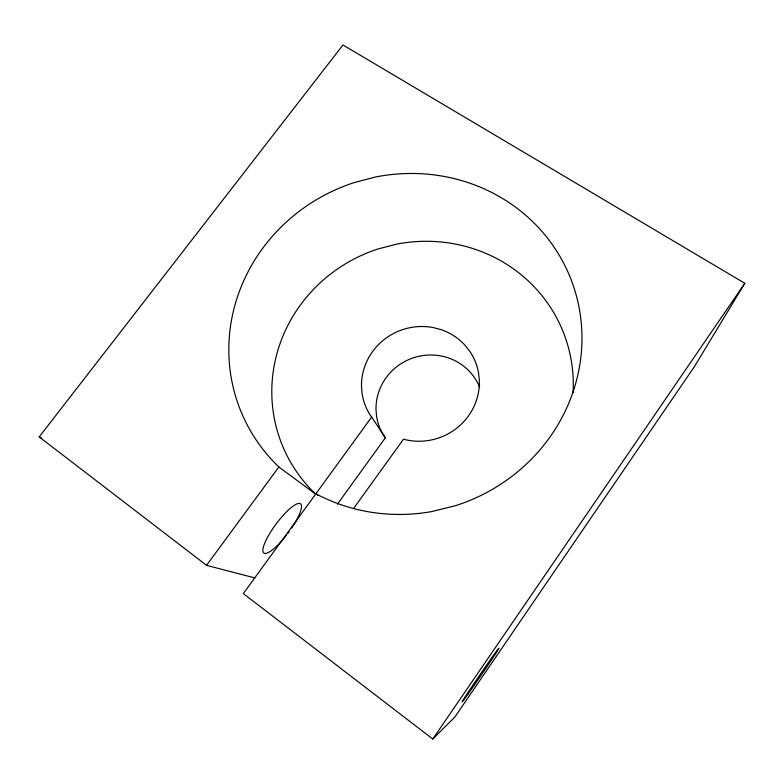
<?xml version="1.0" encoding="UTF-8"?>
<svg xmlns="http://www.w3.org/2000/svg" width="784" height="784" viewBox="0 0 784 784"><rect width="100%" height="100%" fill="white"/><g stroke="black" fill="none" stroke-linecap="round" stroke-linejoin="round"><path stroke-width="1.18" d="M254.771 577.906L206.545 565.352L39.2 436.904L342.971 44.982L744.8 283.289L694.31 366.775L454.818 717.066L432.778 739.018L243.324 593.586L371.655 417.068L369.911 414.667A59.231 57.085 -21.6 0 1 362.139 393.823L361.502 386.404A59.231 57.085 -21.6 0 1 433.297 327.585L440.608 329.486A59.231 57.085 -21.6 0 1 465.451 345.754L470.028 351.663A59.231 57.085 -21.6 0 1 478.446 372.302L479.308 379.779A59.231 57.085 -21.6 0 1 406.494 439.951L403.544 439.118L353.78 508.218M432.778 739.018L744.8 283.289M337.424 504.151L385.365 437.825L371.655 417.068M206.545 565.352L278.869 466.98A177.752 169.256 -22.1 0 1 353.692 182.741L375.203 177.076A177.752 169.256 -22.1 0 1 577.416 299.821A177.752 169.256 -22.1 0 1 454.798 505.905L431.229 511.658A177.752 169.256 -22.1 0 1 315.903 493.783L317.863 495.243M39.2 436.904L41.434 437.874M278.869 466.98L315.619 494.106A151.449 146.049 -21.5 0 1 377.966 248.979L396.43 244.187A151.449 146.049 -21.5 0 1 573.035 392.794M385.365 437.825L383.768 435.63A53.92 52.303 -21.1 0 1 376.614 416.539L376.006 409.738A53.92 52.303 -21.1 0 1 419.097 356.25A53.92 52.303 -21.1 0 1 479.671 387.267M286.434 535.266A30.723 7.536 -53.3 0 1 263.15 548.055A30.723 7.536 -53.3 0 1 292.471 506.572A30.723 7.536 -53.3 0 1 293.451 525.339M292.873 526.24A30.723 7.536 -53.3 0 1 291.677 528.063M289.129 531.699A30.723 7.536 -53.3 0 1 287.806 533.483M468.019 694.085A32.477 0.617 -55.6 0 0 498.359 649.289A32.477 0.617 -55.6 0 0 474.908 682.188A32.477 0.617 -55.6 0 0 468.019 694.085"/></g></svg>
